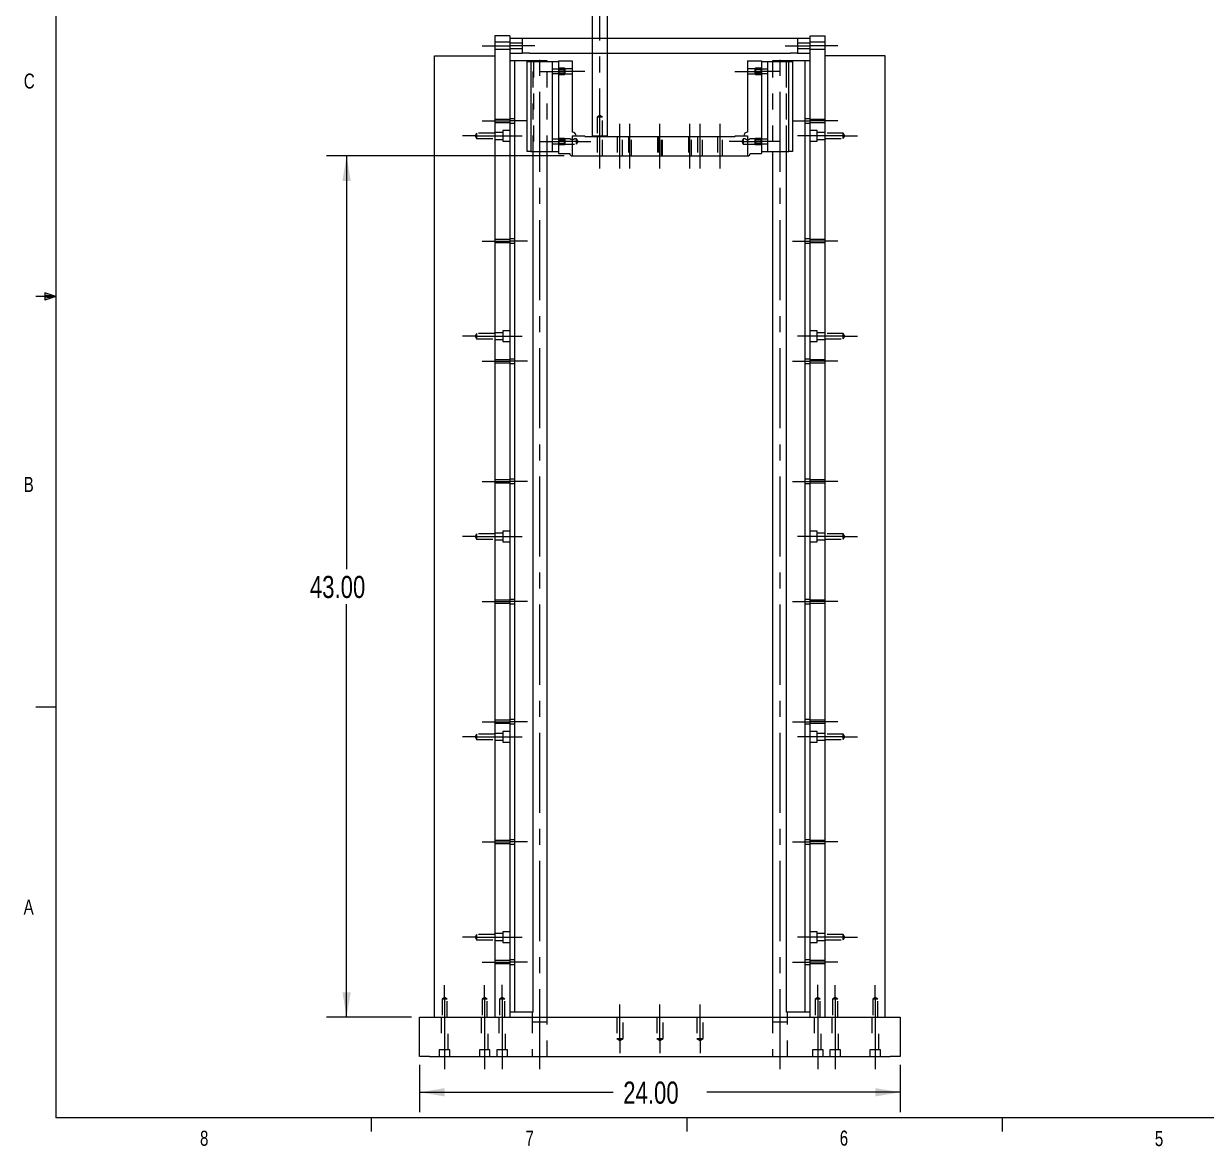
# Model space of a CAD drawing. Header units: inches. Extents: x 0.4 to 16.6, y 0.2 to 10.8.
# Drawn here: x 0.43 to 7.81, y 0.21 to 7.22 of the extents above; entities that cross this region are included whole.
import ezdxf

# ---------------------------------------------------------------- set-up
doc = ezdxf.new("R2010")
doc.units = ezdxf.units.IN
doc.header["$MEASUREMENT"] = 0
doc.linetypes.add('CENTERX2', pattern=[0.8, 0.5, -0.1, 0.1, -0.1])
doc.linetypes.add('HIDDEN', pattern=[0.075, 0.05, -0.025])
doc.styles.add('SLDTEXTSTYLE0', font='TXT', dxfattribs={"width": 0.75})
doc.dimstyles.new('SLDDIMSTYLE0', dxfattribs={"dimtxt": 0.137795, "dimasz": 0.156, "dimexe": 0, "dimexo": 0.0625, "dimgap": 0.034449, "dimtad": 0, "dimtih": 1, "dimtoh": 1, "dimlfac": 8, "dimzin": 4, "dimdsep": 46, "dimtxsty": 'SLDTEXTSTYLE0', "dimsah": 1, "dimcen": 0.09, "dimadec": 0, "dimazin": 0, "dimtfac": 1, "dimtdec": 3, "dimtofl": 0, "dimtmove": 0, "dimatfit": 3, "dimfxl": 0, "dimtolj": 1, "dimtzin": 12, "dimarcsym": 0})

# ---------------------------------------------------------------- blocks, each defined once
blk = doc.blocks.new('*D2')
at = {"color": 7, "linetype": 'Continuous', "lineweight": 0}
for p, q in [((2.8967, 0.7241), (2.8967, 0.4268)), ((5.8967, 0.7241), (5.8967, 0.4268)), ((2.8967, 0.5518), (4.1051, 0.5518)), ((5.8967, 0.5518), (4.6883, 0.5518))]:
    blk.add_line(p, q, dxfattribs=at)
for points in [[(2.8967, 0.5518), (3.0527, 0.5258), (3.0527, 0.5778)], [(5.8967, 0.5518), (5.7407, 0.5778), (5.7407, 0.5258)]]:
    blk.add_solid(points, dxfattribs=at)
at = {"color": 7, "linetype": 'Continuous', "lineweight": 0, "insert": (4.1676, 0.6185), "char_height": 0.1378, "attachment_point": 1, "style": 'SLDTEXTSTYLE0'}
blk.add_mtext('24.00', dxfattribs=at)
blk = doc.blocks.new('*D3')
at = {"color": 7, "linetype": 'Continuous', "lineweight": 0}
for p, q in [((3.7998, 6.3952), (2.3163, 6.3952)), ((2.4413, 6.3952), (2.4413, 3.817)), ((2.4413, 1.0202), (2.4413, 3.5983)), ((2.8467, 1.0202), (2.3163, 1.0202))]:
    blk.add_line(p, q, dxfattribs=at)
for points in [[(2.4413, 6.3952), (2.4153, 6.2392), (2.4673, 6.2392)], [(2.4413, 1.0202), (2.4673, 1.1762), (2.4153, 1.1762)]]:
    blk.add_solid(points, dxfattribs=at)
at = {"color": 7, "linetype": 'Continuous', "lineweight": 0, "insert": (2.2122, 3.7743), "char_height": 0.1378, "attachment_point": 1, "style": 'SLDTEXTSTYLE0'}
blk.add_mtext('43.00', dxfattribs=at)

msp = doc.modelspace()

# ---------------------------------------------------------------- linework, layer by layer
at = {"color": 7, "linetype": 'Continuous', "lineweight": 0}
for p, q in [((0.6263, 10.6421), (0.6263, 0.3921)), ((0.5591, 5.5411), (0.5591, 5.4945)), ((0.6263, 5.5171), (0.5591, 5.5411)), ((0.6263, 5.5171), (0.5013, 5.5171)), ((0.6263, 5.5171), (0.5591, 5.5261)), ((0.6263, 5.5171), (0.5591, 5.5068)), ((0.6263, 5.5171), (0.5591, 5.4945)), ((0.6263, 2.9546), (0.5013, 2.9546)), ((16.3763, 0.3921), (0.6263, 0.3921)), ((2.5948, 0.3921), (2.5948, 0.3073)), ((4.5635, 0.3921), (4.5635, 0.3073)), ((6.5323, 0.3921), (6.5323, 0.3073))]:
    msp.add_line(p, q, dxfattribs=at)
at = {"color": 7, "linetype": 'CENTERX2', "lineweight": 0}
for p, q in [((4.0217, 6.3164), (4.0217, 8.0325)), ((3.2867, 7.0827), (3.4592, 7.0827)), ((3.616, 7.0827), (3.4592, 7.0827)), ((3.6467, 0.6953), (3.6467, 7.0677)), ((5.1467, 0.6953), (5.1467, 7.0677)), ((5.1773, 7.0827), (5.3342, 7.0827)), ((5.5067, 7.0827), (5.3342, 7.0827)), ((3.6461, 6.9225), (3.7639, 6.9225)), ((3.9285, 6.9225), (3.7639, 6.9225)), ((4.8648, 6.9225), (5.0295, 6.9225)), ((5.1473, 6.9225), (5.0295, 6.9225)), ((3.2867, 6.6139), (3.4592, 6.6139)), ((3.5692, 6.6139), (3.4592, 6.6139)), ((4.1467, 6.3164), (4.1467, 6.595)), ((4.2092, 6.3164), (4.2092, 6.595)), ((4.3967, 6.3164), (4.3967, 6.595)), ((4.5842, 6.3164), (4.5842, 6.595)), ((4.6467, 6.3164), (4.6467, 6.595)), ((4.7717, 6.3164), (4.7717, 6.595)), ((5.2242, 6.6139), (5.3342, 6.6139)), ((5.5067, 6.6139), (5.3342, 6.6139)), ((3.2529, 6.5202), (3.1645, 6.5202)), ((3.2529, 6.5202), (3.3654, 6.5202)), ((3.3654, 6.5202), (3.4164, 6.5202)), ((3.4164, 6.5202), (3.5379, 6.5202)), ((5.377, 6.5202), (5.2554, 6.5202)), ((5.4279, 6.5202), (5.377, 6.5202)), ((5.5404, 6.5202), (5.4279, 6.5202)), ((5.5404, 6.5202), (5.6288, 6.5202)), ((3.6461, 6.485), (3.7639, 6.485)), ((3.8767, 6.485), (3.7639, 6.485)), ((3.8767, 6.485), (3.9651, 6.485)), ((4.9167, 6.485), (4.8283, 6.485)), ((4.9167, 6.485), (5.0295, 6.485)), ((5.1473, 6.485), (5.0295, 6.485)), ((3.2867, 5.8639), (3.4592, 5.8639)), ((3.5692, 5.8639), (3.4592, 5.8639)), ((5.2242, 5.8639), (5.3342, 5.8639)), ((5.5067, 5.8639), (5.3342, 5.8639)), ((3.2529, 5.2702), (3.1645, 5.2702)), ((3.2529, 5.2702), (3.3654, 5.2702)), ((3.3654, 5.2702), (3.4164, 5.2702)), ((3.4164, 5.2702), (3.5379, 5.2702)), ((5.377, 5.2702), (5.2554, 5.2702)), ((5.4279, 5.2702), (5.377, 5.2702)), ((5.5404, 5.2702), (5.4279, 5.2702)), ((5.5404, 5.2702), (5.6288, 5.2702)), ((3.2867, 5.1139), (3.4592, 5.1139)), ((3.5692, 5.1139), (3.4592, 5.1139)), ((5.2242, 5.1139), (5.3342, 5.1139)), ((5.5067, 5.1139), (5.3342, 5.1139)), ((3.2867, 4.3639), (3.4592, 4.3639)), ((3.5692, 4.3639), (3.4592, 4.3639)), ((5.2242, 4.3639), (5.3342, 4.3639)), ((5.5067, 4.3639), (5.3342, 4.3639)), ((3.2529, 4.0202), (3.1645, 4.0202)), ((3.2529, 4.0202), (3.3654, 4.0202)), ((3.3654, 4.0202), (3.4164, 4.0202)), ((3.4164, 4.0202), (3.5379, 4.0202)), ((5.377, 4.0202), (5.2554, 4.0202)), ((5.4279, 4.0202), (5.377, 4.0202)), ((5.5404, 4.0202), (5.4279, 4.0202)), ((5.5404, 4.0202), (5.6288, 4.0202)), ((3.2867, 3.6139), (3.4592, 3.6139)), ((3.5692, 3.6139), (3.4592, 3.6139)), ((5.2242, 3.6139), (5.3342, 3.6139)), ((5.5067, 3.6139), (5.3342, 3.6139)), ((3.2867, 2.8639), (3.4592, 2.8639)), ((3.5692, 2.8639), (3.4592, 2.8639)), ((5.2242, 2.8639), (5.3342, 2.8639)), ((5.5067, 2.8639), (5.3342, 2.8639)), ((3.2529, 2.7702), (3.1645, 2.7702)), ((3.2529, 2.7702), (3.3654, 2.7702)), ((3.3654, 2.7702), (3.4164, 2.7702)), ((3.4164, 2.7702), (3.5379, 2.7702)), ((5.377, 2.7702), (5.2554, 2.7702)), ((5.4279, 2.7702), (5.377, 2.7702)), ((5.5404, 2.7702), (5.4279, 2.7702)), ((5.5404, 2.7702), (5.6288, 2.7702)), ((3.2867, 2.1139), (3.4592, 2.1139)), ((3.5692, 2.1139), (3.4592, 2.1139)), ((5.2242, 2.1139), (5.3342, 2.1139)), ((5.5067, 2.1139), (5.3342, 2.1139)), ((3.2529, 1.5202), (3.1645, 1.5202)), ((3.2529, 1.5202), (3.3654, 1.5202)), ((3.3654, 1.5202), (3.4164, 1.5202)), ((3.4164, 1.5202), (3.5379, 1.5202)), ((5.377, 1.5202), (5.2554, 1.5202)), ((5.4279, 1.5202), (5.377, 1.5202)), ((5.5404, 1.5202), (5.4279, 1.5202)), ((5.5404, 1.5202), (5.6288, 1.5202)), ((3.2867, 1.3639), (3.4592, 1.3639)), ((3.5692, 1.3639), (3.4592, 1.3639)), ((5.2242, 1.3639), (5.3342, 1.3639)), ((5.5067, 1.3639), (5.3342, 1.3639)), ((3.0529, 1.1327), (3.0529, 1.2211)), ((3.3029, 1.1327), (3.3029, 1.2211)), ((3.4123, 1.133), (3.4123, 1.2214)), ((5.3811, 1.133), (5.3811, 1.2214)), ((5.4904, 1.1327), (5.4904, 1.2211)), ((5.7404, 1.1327), (5.7404, 1.2211)), ((3.0529, 1.1327), (3.0529, 1.0202)), ((3.3029, 1.1327), (3.3029, 1.0202)), ((3.4123, 1.133), (3.4123, 1.0202)), ((5.3811, 1.133), (5.3811, 1.0202)), ((5.4904, 1.1327), (5.4904, 1.0202)), ((5.7404, 1.1327), (5.7404, 1.0202)), ((4.1467, 0.8874), (4.1467, 1.0989)), ((4.3967, 0.8874), (4.3967, 1.0989)), ((4.6467, 0.8874), (4.6467, 1.0989)), ((3.0529, 1.0202), (3.0529, 0.8169)), ((3.3029, 1.0202), (3.3029, 0.8169)), ((3.4123, 1.0202), (3.4123, 0.8169)), ((5.3811, 1.0202), (5.3811, 0.8169)), ((5.4904, 1.0202), (5.4904, 0.8169)), ((5.7404, 1.0202), (5.7404, 0.8169)), ((4.1467, 0.8874), (4.1467, 0.7969)), ((4.3967, 0.8874), (4.3967, 0.7969)), ((4.6467, 0.8874), (4.6467, 0.7969)), ((3.0529, 0.8169), (3.0529, 0.6953)), ((3.3029, 0.8169), (3.3029, 0.6953)), ((3.4123, 0.8169), (3.4123, 0.6953)), ((5.3811, 0.8169), (5.3811, 0.6953)), ((5.4904, 0.8169), (5.4904, 0.6953)), ((5.7404, 0.8169), (5.7404, 0.6953))]:
    msp.add_line(p, q, dxfattribs=at)
at = {"color": 7, "linetype": 'Continuous', "lineweight": 15}
for p, q in [((3.9748, 7.8288), (3.9748, 6.5202)), ((4.0686, 6.5202), (4.0686, 7.8288)), ((3.4592, 7.1452), (3.3654, 7.1452)), ((3.3654, 7.1452), (3.3654, 1.0202)), ((3.4592, 7.1452), (3.4592, 1.0202)), ((3.4592, 7.1296), (3.5373, 7.1296)), ((3.5373, 7.1296), (3.5373, 7.0358)), ((3.5373, 7.1296), (3.5842, 7.1296)), ((3.5842, 7.1296), (3.9748, 7.1296)), ((4.0686, 7.1296), (5.2092, 7.1296)), ((5.2092, 7.1296), (5.2561, 7.1296)), ((5.2561, 7.1296), (5.2561, 7.0358)), ((5.2561, 7.1296), (5.3342, 7.1296)), ((5.3342, 7.1452), (5.4279, 7.1452)), ((5.3342, 1.0202), (5.3342, 7.1452)), ((5.4279, 1.0202), (5.4279, 7.1452)), ((2.9904, 1.0202), (2.9904, 7.0202)), ((2.9904, 7.0202), (3.3654, 7.0202)), ((3.4592, 7.0358), (3.5373, 7.0358)), ((3.5842, 7.0358), (3.5373, 7.0358)), ((3.5842, 7.0358), (3.9748, 7.0358)), ((4.0686, 7.0358), (5.2092, 7.0358)), ((5.2561, 7.0358), (5.2092, 7.0358)), ((5.2561, 7.0358), (5.3342, 7.0358)), ((5.8029, 7.0202), (5.4279, 7.0202)), ((5.8029, 1.0202), (5.8029, 7.0202)), ((3.4904, 6.9889), (3.4592, 6.9889)), ((3.4904, 1.0514), (3.4904, 6.9889)), ((3.6061, 6.9889), (3.4904, 6.9889)), ((3.5686, 6.4225), (3.5686, 6.985)), ((3.5686, 6.985), (3.592, 6.985)), ((3.592, 6.985), (3.592, 6.4225)), ((3.592, 6.985), (3.7248, 6.985)), ((3.6061, 6.985), (3.6061, 6.9889)), ((3.6936, 6.9889), (3.6061, 6.9889)), ((3.6936, 6.985), (3.6936, 6.9889)), ((3.7248, 6.985), (3.7248, 6.4225)), ((3.7248, 6.985), (3.7639, 6.985)), ((3.7639, 6.9889), (3.7639, 6.4108)), ((3.7639, 6.9889), (3.8498, 6.9889)), ((3.8498, 6.9889), (3.8498, 6.5436)), ((4.9436, 6.9889), (5.0295, 6.9889)), ((4.9436, 6.9889), (4.9436, 6.5436)), ((5.0295, 6.9889), (5.0295, 6.4108)), ((5.0295, 6.985), (5.0686, 6.985)), ((5.0686, 6.985), (5.0686, 6.4225)), ((5.0686, 6.985), (5.2014, 6.985)), ((5.0998, 6.9889), (5.0998, 6.985)), ((5.1873, 6.9889), (5.0998, 6.9889)), ((5.1873, 6.985), (5.1873, 6.9889)), ((5.3029, 6.9889), (5.1873, 6.9889)), ((5.2014, 6.4225), (5.2014, 6.985)), ((5.2014, 6.985), (5.2248, 6.985)), ((5.2248, 6.985), (5.2248, 6.4225)), ((5.3029, 1.0514), (5.3029, 6.9889)), ((5.3342, 6.9889), (5.3029, 6.9889)), ((3.8498, 6.5202), (3.9279, 6.5202)), ((3.8498, 6.5202), (3.8498, 6.3952)), ((3.9279, 6.5163), (3.9279, 6.5202)), ((3.9279, 6.5163), (4.8654, 6.5163)), ((3.9748, 6.5202), (3.9787, 6.5163)), ((3.9748, 6.5202), (4.0686, 6.5202)), ((4.0647, 6.5163), (4.0686, 6.5202)), ((4.8654, 6.5163), (4.8654, 6.5202)), ((4.8654, 6.5202), (4.9436, 6.5202)), ((4.9436, 6.5202), (4.9436, 6.3952)), ((3.592, 6.4225), (3.5686, 6.4225)), ((3.592, 6.4225), (3.7248, 6.4225)), ((3.6061, 1.0514), (3.6061, 6.4225)), ((3.6936, 1.0202), (3.6936, 6.4225)), ((3.7248, 6.4225), (3.7639, 6.4225)), ((5.0295, 6.4225), (5.0686, 6.4225)), ((5.0686, 6.4225), (5.2014, 6.4225)), ((5.0998, 6.4225), (5.0998, 1.0202)), ((5.1873, 1.0514), (5.1873, 6.4225)), ((5.2248, 6.4225), (5.2014, 6.4225)), ((3.7639, 6.4108), (3.8342, 6.4108)), ((3.8498, 6.3952), (4.9436, 6.3952)), ((4.9592, 6.4108), (5.0295, 6.4108)), ((3.4904, 1.0514), (3.4592, 1.0514)), ((3.6061, 1.0514), (3.4904, 1.0514)), ((3.5998, 1.0514), (3.5998, 1.0202)), ((5.3029, 1.0514), (5.1873, 1.0514)), ((5.1936, 1.0202), (5.1936, 1.0514)), ((5.3342, 1.0514), (5.3029, 1.0514)), ((2.8967, 0.7741), (2.8967, 1.0202)), ((2.8967, 1.0202), (2.9592, 1.0202)), ((2.9592, 1.0202), (5.8342, 1.0202)), ((5.8342, 1.0202), (5.8967, 1.0202)), ((5.8967, 1.0202), (5.8967, 0.7741)), ((2.9592, 0.7741), (2.8967, 0.7741)), ((2.9592, 0.7741), (5.8342, 0.7741)), ((5.8967, 0.7741), (5.8342, 0.7741))]:
    msp.add_line(p, q, dxfattribs=at)
at = {"color": 9, "linetype": 'HIDDEN', "lineweight": 0}
for p, q in [((3.4592, 7.1042), (3.3654, 7.1042)), ((3.5373, 7.0987), (3.4592, 7.0987)), ((3.9748, 7.1296), (4.0686, 7.1296)), ((5.3342, 7.0987), (5.2561, 7.0987)), ((5.4279, 7.1042), (5.3342, 7.1042)), ((3.3654, 7.0612), (3.4592, 7.0612)), ((3.4592, 7.0666), (3.5373, 7.0666)), ((3.9748, 7.0358), (4.0686, 7.0358)), ((5.2561, 7.0666), (5.3342, 7.0666)), ((5.3342, 7.0612), (5.4279, 7.0612)), ((3.6061, 6.4225), (3.6061, 6.985)), ((3.6086, 6.985), (3.6086, 6.4225)), ((3.6936, 6.4225), (3.6936, 6.985)), ((3.6936, 6.4225), (3.6936, 6.985)), ((3.7658, 6.9421), (3.7639, 6.9401)), ((3.8498, 6.9386), (3.7639, 6.9386)), ((3.7658, 6.9421), (3.7658, 6.9225)), ((3.801, 6.9421), (3.7658, 6.9421)), ((3.801, 6.9225), (3.801, 6.9421)), ((3.8029, 6.9401), (3.801, 6.9421)), ((3.8029, 6.9401), (3.8029, 6.9225)), ((5.0295, 6.9386), (4.9436, 6.9386)), ((4.9924, 6.9421), (4.9904, 6.9401)), ((4.9904, 6.9049), (4.9904, 6.9401)), ((4.9924, 6.9421), (4.9924, 6.903)), ((5.0275, 6.9421), (4.9924, 6.9421)), ((5.0275, 6.903), (5.0275, 6.9421)), ((5.0295, 6.9401), (5.0275, 6.9421)), ((5.0998, 6.985), (5.0998, 6.4225)), ((5.0998, 6.985), (5.0998, 6.4225)), ((5.1848, 6.985), (5.1848, 6.4225)), ((5.1873, 6.4225), (5.1873, 6.985)), ((3.7639, 6.9363), (3.7248, 6.9363)), ((3.7248, 6.9087), (3.7639, 6.9087)), ((3.8029, 6.9319), (3.7639, 6.9319)), ((3.7639, 6.9132), (3.8029, 6.9132)), ((3.7639, 6.9065), (3.8498, 6.9065)), ((3.7639, 6.9049), (3.7658, 6.903)), ((3.7658, 6.9225), (3.7658, 6.903)), ((3.7658, 6.903), (3.801, 6.903)), ((3.801, 6.903), (3.801, 6.9225)), ((3.801, 6.903), (3.8029, 6.9049)), ((3.8029, 6.9225), (3.8029, 6.9049)), ((4.9436, 6.9065), (5.0295, 6.9065)), ((5.0295, 6.9319), (4.9904, 6.9319)), ((4.9904, 6.9132), (5.0295, 6.9132)), ((4.9904, 6.9049), (4.9924, 6.903)), ((4.9924, 6.903), (5.0275, 6.903)), ((5.0275, 6.903), (5.0295, 6.9049)), ((5.0686, 6.9363), (5.0295, 6.9363)), ((5.0295, 6.9087), (5.0686, 6.9087)), ((4.0217, 6.647), (4.0056, 6.6374)), ((4.0377, 6.6374), (4.0217, 6.647)), ((3.4592, 6.6233), (3.3654, 6.6233)), ((3.3654, 6.6046), (3.4592, 6.6046)), ((3.4904, 6.6277), (3.4592, 6.6277)), ((3.4592, 6.6001), (3.4904, 6.6001)), ((4.0377, 6.6374), (4.0056, 6.6374)), ((4.0056, 6.6374), (4.0056, 6.5163)), ((4.0377, 6.5163), (4.0377, 6.6374)), ((5.3342, 6.6277), (5.3029, 6.6277)), ((5.3029, 6.6001), (5.3342, 6.6001)), ((5.4279, 6.6233), (5.3342, 6.6233)), ((5.3342, 6.6046), (5.4279, 6.6046)), ((3.2529, 6.5362), (3.2433, 6.5202)), ((3.2433, 6.5202), (3.2529, 6.5041)), ((3.2529, 6.5362), (3.2529, 6.5041)), ((3.3654, 6.5362), (3.2529, 6.5362)), ((3.2529, 6.5041), (3.3654, 6.5041)), ((3.4164, 6.5417), (3.3654, 6.5417)), ((3.3654, 6.4987), (3.4164, 6.4987)), ((3.4164, 6.5534), (3.4164, 6.487)), ((3.4592, 6.5534), (3.4164, 6.5534)), ((3.7639, 6.4988), (3.7248, 6.4988)), ((3.7658, 6.5046), (3.7639, 6.5026)), ((3.8362, 6.5011), (3.7639, 6.5011)), ((3.7658, 6.5046), (3.7658, 6.485)), ((3.801, 6.5046), (3.7658, 6.5046)), ((3.801, 6.485), (3.801, 6.5046)), ((3.8029, 6.5026), (3.801, 6.5046)), ((3.8029, 6.5026), (3.8029, 6.485)), ((3.8767, 6.5011), (3.8634, 6.5011)), ((3.8767, 6.485), (3.8767, 6.5011)), ((3.8863, 6.485), (3.8767, 6.5011)), ((4.0056, 6.5163), (4.0056, 6.3952)), ((4.0377, 6.3952), (4.0377, 6.5163)), ((4.1306, 6.5163), (4.1306, 6.3952)), ((4.1627, 6.3952), (4.1627, 6.5163)), ((4.1998, 6.5163), (4.1998, 6.3952)), ((4.2185, 6.3952), (4.2185, 6.5163)), ((4.3806, 6.5163), (4.3806, 6.3952)), ((4.3873, 6.5163), (4.3873, 6.3952)), ((4.406, 6.3952), (4.406, 6.5163)), ((4.4127, 6.3952), (4.4127, 6.5163)), ((4.5748, 6.5163), (4.5748, 6.3952)), ((4.5935, 6.3952), (4.5935, 6.5163)), ((4.6306, 6.5163), (4.6306, 6.3952)), ((4.6627, 6.3952), (4.6627, 6.5163)), ((4.7556, 6.5163), (4.7556, 6.3952)), ((4.7877, 6.3952), (4.7877, 6.5163)), ((4.9167, 6.5011), (4.907, 6.485)), ((4.9167, 6.5011), (4.9167, 6.469)), ((4.93, 6.5011), (4.9167, 6.5011)), ((5.0295, 6.5011), (4.9571, 6.5011)), ((4.9924, 6.5046), (4.9904, 6.5026)), ((4.9904, 6.4674), (4.9904, 6.5026)), ((4.9924, 6.5046), (4.9924, 6.4655)), ((5.0275, 6.5046), (4.9924, 6.5046)), ((5.0275, 6.4655), (5.0275, 6.5046)), ((5.0295, 6.5026), (5.0275, 6.5046)), ((5.0686, 6.4988), (5.0295, 6.4988)), ((5.377, 6.5534), (5.3342, 6.5534)), ((5.377, 6.5202), (5.377, 6.5534)), ((5.4279, 6.5417), (5.377, 6.5417)), ((5.377, 6.487), (5.377, 6.5202)), ((5.377, 6.4987), (5.4279, 6.4987)), ((5.5404, 6.5362), (5.4279, 6.5362)), ((5.4279, 6.5041), (5.5404, 6.5041)), ((5.5404, 6.5202), (5.5404, 6.5362)), ((5.5501, 6.5202), (5.5404, 6.5362)), ((5.5404, 6.5041), (5.5404, 6.5202)), ((5.5404, 6.5041), (5.5501, 6.5202)), ((3.4164, 6.487), (3.4592, 6.487)), ((3.7248, 6.4712), (3.7639, 6.4712)), ((3.8029, 6.4944), (3.7639, 6.4944)), ((3.7639, 6.4757), (3.8029, 6.4757)), ((3.7639, 6.469), (3.8767, 6.469)), ((3.7639, 6.4674), (3.7658, 6.4655)), ((3.7658, 6.485), (3.7658, 6.4655)), ((3.7658, 6.4655), (3.801, 6.4655)), ((3.801, 6.4655), (3.801, 6.485)), ((3.801, 6.4655), (3.8029, 6.4674)), ((3.8029, 6.485), (3.8029, 6.4674)), ((3.8767, 6.469), (3.8767, 6.485)), ((3.8767, 6.469), (3.8863, 6.485)), ((4.907, 6.485), (4.9167, 6.469)), ((4.9167, 6.469), (5.0295, 6.469)), ((5.0295, 6.4944), (4.9904, 6.4944)), ((4.9904, 6.4757), (5.0295, 6.4757)), ((4.9904, 6.4674), (4.9924, 6.4655)), ((4.9924, 6.4655), (5.0275, 6.4655)), ((5.0275, 6.4655), (5.0295, 6.4674)), ((5.0295, 6.4712), (5.0686, 6.4712)), ((5.3342, 6.487), (5.377, 6.487)), ((3.4592, 5.8733), (3.3654, 5.8733)), ((3.3654, 5.8546), (3.4592, 5.8546)), ((3.4904, 5.8777), (3.4592, 5.8777)), ((3.4592, 5.8501), (3.4904, 5.8501)), ((5.3342, 5.8777), (5.3029, 5.8777)), ((5.3029, 5.8501), (5.3342, 5.8501)), ((5.4279, 5.8733), (5.3342, 5.8733)), ((5.3342, 5.8546), (5.4279, 5.8546)), ((3.2529, 5.2862), (3.2433, 5.2702)), ((3.2433, 5.2702), (3.2529, 5.2541)), ((3.2529, 5.2862), (3.2529, 5.2541)), ((3.3654, 5.2862), (3.2529, 5.2862)), ((3.2529, 5.2541), (3.3654, 5.2541)), ((3.4164, 5.2917), (3.3654, 5.2917)), ((3.3654, 5.2487), (3.4164, 5.2487)), ((3.4164, 5.3034), (3.4164, 5.237)), ((3.4592, 5.3034), (3.4164, 5.3034)), ((5.377, 5.3034), (5.3342, 5.3034)), ((5.377, 5.2702), (5.377, 5.3034)), ((5.4279, 5.2917), (5.377, 5.2917)), ((5.377, 5.237), (5.377, 5.2702)), ((5.377, 5.2487), (5.4279, 5.2487)), ((5.5404, 5.2862), (5.4279, 5.2862)), ((5.4279, 5.2541), (5.5404, 5.2541)), ((5.5404, 5.2702), (5.5404, 5.2862)), ((5.5501, 5.2702), (5.5404, 5.2862)), ((5.5404, 5.2541), (5.5404, 5.2702)), ((5.5404, 5.2541), (5.5501, 5.2702)), ((3.4164, 5.237), (3.4592, 5.237)), ((5.3342, 5.237), (5.377, 5.237)), ((3.4592, 5.1233), (3.3654, 5.1233)), ((3.3654, 5.1046), (3.4592, 5.1046)), ((3.4904, 5.1277), (3.4592, 5.1277)), ((3.4592, 5.1001), (3.4904, 5.1001)), ((5.3342, 5.1277), (5.3029, 5.1277)), ((5.3029, 5.1001), (5.3342, 5.1001)), ((5.4279, 5.1233), (5.3342, 5.1233)), ((5.3342, 5.1046), (5.4279, 5.1046)), ((3.4592, 4.3733), (3.3654, 4.3733)), ((3.3654, 4.3546), (3.4592, 4.3546)), ((3.4904, 4.3777), (3.4592, 4.3777)), ((5.3342, 4.3777), (5.3029, 4.3777)), ((5.4279, 4.3733), (5.3342, 4.3733)), ((5.3342, 4.3546), (5.4279, 4.3546)), ((3.4592, 4.3501), (3.4904, 4.3501)), ((5.3029, 4.3501), (5.3342, 4.3501)), ((3.2529, 4.0362), (3.2433, 4.0202)), ((3.2433, 4.0202), (3.2529, 4.0041)), ((3.2529, 4.0362), (3.2529, 4.0041)), ((3.3654, 4.0362), (3.2529, 4.0362)), ((3.2529, 4.0041), (3.3654, 4.0041)), ((3.4164, 4.0417), (3.3654, 4.0417)), ((3.3654, 3.9987), (3.4164, 3.9987)), ((3.4164, 4.0534), (3.4164, 3.987)), ((3.4592, 4.0534), (3.4164, 4.0534)), ((3.4164, 3.987), (3.4592, 3.987)), ((5.377, 4.0534), (5.3342, 4.0534)), ((5.3342, 3.987), (5.377, 3.987)), ((5.377, 4.0202), (5.377, 4.0534)), ((5.4279, 4.0417), (5.377, 4.0417)), ((5.377, 3.987), (5.377, 4.0202)), ((5.377, 3.9987), (5.4279, 3.9987)), ((5.5404, 4.0362), (5.4279, 4.0362)), ((5.4279, 4.0041), (5.5404, 4.0041)), ((5.5404, 4.0202), (5.5404, 4.0362)), ((5.5501, 4.0202), (5.5404, 4.0362)), ((5.5404, 4.0041), (5.5404, 4.0202)), ((5.5404, 4.0041), (5.5501, 4.0202)), ((3.4592, 3.6233), (3.3654, 3.6233)), ((3.4904, 3.6277), (3.4592, 3.6277)), ((5.3342, 3.6277), (5.3029, 3.6277)), ((5.4279, 3.6233), (5.3342, 3.6233)), ((3.3654, 3.6046), (3.4592, 3.6046)), ((3.4592, 3.6001), (3.4904, 3.6001)), ((5.3029, 3.6001), (5.3342, 3.6001)), ((5.3342, 3.6046), (5.4279, 3.6046)), ((3.4592, 2.8733), (3.3654, 2.8733)), ((3.3654, 2.8546), (3.4592, 2.8546)), ((3.4904, 2.8777), (3.4592, 2.8777)), ((3.4592, 2.8501), (3.4904, 2.8501)), ((5.3342, 2.8777), (5.3029, 2.8777)), ((5.3029, 2.8501), (5.3342, 2.8501)), ((5.4279, 2.8733), (5.3342, 2.8733)), ((5.3342, 2.8546), (5.4279, 2.8546)), ((3.2529, 2.7862), (3.2433, 2.7702)), ((3.2433, 2.7702), (3.2529, 2.7541)), ((3.2529, 2.7862), (3.2529, 2.7541)), ((3.3654, 2.7862), (3.2529, 2.7862)), ((3.2529, 2.7541), (3.3654, 2.7541)), ((3.4164, 2.7917), (3.3654, 2.7917)), ((3.3654, 2.7487), (3.4164, 2.7487)), ((3.4164, 2.8034), (3.4164, 2.737)), ((3.4592, 2.8034), (3.4164, 2.8034)), ((3.4164, 2.737), (3.4592, 2.737)), ((5.377, 2.8034), (5.3342, 2.8034)), ((5.3342, 2.737), (5.377, 2.737)), ((5.377, 2.7702), (5.377, 2.8034)), ((5.4279, 2.7917), (5.377, 2.7917)), ((5.377, 2.737), (5.377, 2.7702)), ((5.377, 2.7487), (5.4279, 2.7487)), ((5.5404, 2.7862), (5.4279, 2.7862)), ((5.4279, 2.7541), (5.5404, 2.7541)), ((5.5404, 2.7702), (5.5404, 2.7862)), ((5.5501, 2.7702), (5.5404, 2.7862)), ((5.5404, 2.7541), (5.5404, 2.7702)), ((5.5404, 2.7541), (5.5501, 2.7702)), ((3.4592, 2.1233), (3.3654, 2.1233)), ((3.3654, 2.1046), (3.4592, 2.1046)), ((3.4904, 2.1277), (3.4592, 2.1277)), ((3.4592, 2.1001), (3.4904, 2.1001)), ((5.3342, 2.1277), (5.3029, 2.1277)), ((5.3029, 2.1001), (5.3342, 2.1001)), ((5.4279, 2.1233), (5.3342, 2.1233)), ((5.3342, 2.1046), (5.4279, 2.1046)), ((3.4164, 1.5534), (3.4164, 1.487)), ((3.4592, 1.5534), (3.4164, 1.5534)), ((5.377, 1.5534), (5.3342, 1.5534)), ((5.377, 1.5202), (5.377, 1.5534)), ((3.2529, 1.5362), (3.2433, 1.5202)), ((3.2433, 1.5202), (3.2529, 1.5041)), ((3.2529, 1.5362), (3.2529, 1.5041)), ((3.3654, 1.5362), (3.2529, 1.5362)), ((3.2529, 1.5041), (3.3654, 1.5041)), ((3.4164, 1.5417), (3.3654, 1.5417)), ((3.3654, 1.4987), (3.4164, 1.4987)), ((3.4164, 1.487), (3.4592, 1.487)), ((5.3342, 1.487), (5.377, 1.487)), ((5.4279, 1.5417), (5.377, 1.5417)), ((5.377, 1.487), (5.377, 1.5202)), ((5.377, 1.4987), (5.4279, 1.4987)), ((5.5404, 1.5362), (5.4279, 1.5362)), ((5.4279, 1.5041), (5.5404, 1.5041)), ((5.5404, 1.5202), (5.5404, 1.5362)), ((5.5501, 1.5202), (5.5404, 1.5362)), ((5.5404, 1.5041), (5.5404, 1.5202)), ((5.5404, 1.5041), (5.5501, 1.5202)), ((3.4592, 1.3733), (3.3654, 1.3733)), ((3.3654, 1.3546), (3.4592, 1.3546)), ((3.4904, 1.3777), (3.4592, 1.3777)), ((3.4592, 1.3501), (3.4904, 1.3501)), ((5.3342, 1.3777), (5.3029, 1.3777)), ((5.3029, 1.3501), (5.3342, 1.3501)), ((5.4279, 1.3733), (5.3342, 1.3733)), ((5.3342, 1.3546), (5.4279, 1.3546)), ((3.0529, 1.1423), (3.0369, 1.1327)), ((3.069, 1.1327), (3.0369, 1.1327)), ((3.0369, 1.1327), (3.0369, 1.0202)), ((3.069, 1.1327), (3.0529, 1.1423)), ((3.069, 1.0202), (3.069, 1.1327)), ((3.3029, 1.1423), (3.2869, 1.1327)), ((3.319, 1.1327), (3.2869, 1.1327)), ((3.2869, 1.1327), (3.2869, 1.0202)), ((3.319, 1.1327), (3.3029, 1.1423)), ((3.319, 1.0202), (3.319, 1.1327)), ((3.4123, 1.1426), (3.3962, 1.133)), ((3.4284, 1.133), (3.3962, 1.133)), ((3.3962, 1.133), (3.3962, 1.0202)), ((3.4284, 1.133), (3.4123, 1.1426)), ((3.4284, 1.0202), (3.4284, 1.133)), ((5.3811, 1.1426), (5.365, 1.133)), ((5.3971, 1.133), (5.365, 1.133)), ((5.365, 1.133), (5.365, 1.0202)), ((5.3971, 1.133), (5.3811, 1.1426)), ((5.3971, 1.0202), (5.3971, 1.133)), ((5.4904, 1.1423), (5.4744, 1.1327)), ((5.5065, 1.1327), (5.4744, 1.1327)), ((5.4744, 1.1327), (5.4744, 1.0202)), ((5.5065, 1.1327), (5.4904, 1.1423)), ((5.5065, 1.0202), (5.5065, 1.1327)), ((5.7404, 1.1423), (5.7244, 1.1327)), ((5.7565, 1.1327), (5.7244, 1.1327)), ((5.7244, 1.1327), (5.7244, 1.0202)), ((5.7565, 1.1327), (5.7404, 1.1423)), ((5.7565, 1.0202), (5.7565, 1.1327)), ((3.0315, 1.0202), (3.0315, 0.8169)), ((3.0744, 0.8169), (3.0744, 1.0202)), ((3.2815, 1.0202), (3.2815, 0.8169)), ((3.3244, 0.8169), (3.3244, 1.0202)), ((3.3908, 1.0202), (3.3908, 0.8169)), ((3.4338, 0.8169), (3.4338, 1.0202)), ((3.5998, 1.0202), (3.5998, 0.9889)), ((3.5998, 1.0202), (3.5998, 0.7741)), ((3.6936, 0.9889), (3.5998, 0.9889)), ((3.6936, 0.9889), (3.6936, 1.0202)), ((3.6936, 0.7741), (3.6936, 1.0202)), ((4.1272, 1.0202), (4.1272, 0.8874)), ((4.1662, 0.8874), (4.1662, 1.0202)), ((4.3772, 1.0202), (4.3772, 0.8874)), ((4.4162, 0.8874), (4.4162, 1.0202)), ((4.6272, 1.0202), (4.6272, 0.8874)), ((4.6662, 0.8874), (4.6662, 1.0202)), ((5.0998, 1.0202), (5.0998, 0.9889)), ((5.0998, 1.0202), (5.0998, 0.7741)), ((5.1467, 0.9889), (5.0998, 0.9889)), ((5.1936, 0.9889), (5.1467, 0.9889)), ((5.1936, 0.9889), (5.1936, 1.0202)), ((5.1936, 0.7741), (5.1936, 1.0202)), ((5.3596, 1.0202), (5.3596, 0.8169)), ((5.4025, 0.8169), (5.4025, 1.0202)), ((5.469, 1.0202), (5.469, 0.8169)), ((5.5119, 0.8169), (5.5119, 1.0202)), ((5.719, 1.0202), (5.719, 0.8169)), ((5.7619, 0.8169), (5.7619, 1.0202)), ((4.1272, 0.8874), (4.1467, 0.8874)), ((4.1272, 0.8874), (4.1467, 0.8756)), ((4.1467, 0.8874), (4.1662, 0.8874)), ((4.1467, 0.8756), (4.1662, 0.8874)), ((4.3772, 0.8874), (4.3967, 0.8874)), ((4.3772, 0.8874), (4.3967, 0.8756)), ((4.3967, 0.8874), (4.4162, 0.8874)), ((4.3967, 0.8756), (4.4162, 0.8874)), ((4.6272, 0.8874), (4.6467, 0.8874)), ((4.6272, 0.8874), (4.6467, 0.8756)), ((4.6467, 0.8874), (4.6662, 0.8874)), ((4.6467, 0.8756), (4.6662, 0.8874)), ((3.0861, 0.8169), (3.0197, 0.8169)), ((3.0197, 0.8169), (3.0197, 0.7741)), ((3.0861, 0.7741), (3.0861, 0.8169)), ((3.3361, 0.8169), (3.2697, 0.8169)), ((3.2697, 0.8169), (3.2697, 0.7741)), ((3.3361, 0.7741), (3.3361, 0.8169)), ((3.4455, 0.8169), (3.3791, 0.8169)), ((3.3791, 0.8169), (3.3791, 0.7741)), ((3.4455, 0.7741), (3.4455, 0.8169)), ((5.4143, 0.8169), (5.3479, 0.8169)), ((5.3479, 0.8169), (5.3479, 0.7741)), ((5.4143, 0.7741), (5.4143, 0.8169)), ((5.5236, 0.8169), (5.4572, 0.8169)), ((5.4572, 0.8169), (5.4572, 0.7741)), ((5.5236, 0.7741), (5.5236, 0.8169)), ((5.7736, 0.8169), (5.7072, 0.8169)), ((5.7072, 0.8169), (5.7072, 0.7741)), ((5.7736, 0.7741), (5.7736, 0.8169))]:
    msp.add_line(p, q, dxfattribs=at)
at = {"color": 9, "linetype": 'HIDDEN', "lineweight": 0, "flags": 128}
msp.add_lwpolyline([(3.8634, 6.5011), (3.8633, 6.501), (3.8629, 6.5007), (3.8623, 6.5004), (3.8615, 6.4999), (3.8605, 6.4993), (3.8593, 6.4987), (3.8578, 6.4981), (3.8562, 6.4976), (3.8541, 6.4971), (3.852, 6.4968), (3.8495, 6.4967), (3.847, 6.4969), (3.8444, 6.4974), (3.8419, 6.4981), (3.8404, 6.4987), (3.839, 6.4994), (3.8378, 6.5), (3.837, 6.5006), (3.8365, 6.5009), (3.8362, 6.5011), (3.8362, 6.5011)], dxfattribs=at)
at = {"color": 7, "linetype": 'Continuous', "lineweight": 15}
for centre, radius, start, end in [((3.8498, 6.5202), 0.0234, 0, 90), ((4.9436, 6.5202), 0.0234, 90, 180), ((3.8498, 6.4108), 0.0156, 180, 270), ((4.9436, 6.4108), 0.0156, 270, 0)]:
    msp.add_arc(centre, radius, start, end, dxfattribs=at)
at = {"color": 9, "linetype": 'HIDDEN', "lineweight": 0}
msp.add_arc((4.9436, 6.5202), 0.0234, 234.55441, 305.3666, dxfattribs=at)

# ---------------------------------------------------------------- texts
at = {"color": 7, "linetype": 'Continuous', "lineweight": 0, "char_height": 0.0937, "attachment_point": 1, "style": 'SLDTEXTSTYLE0'}
for s, insert in [('C', (0.4273, 6.9092)), ('B', (0.4264, 4.3921)), ('A', (0.426, 1.7548)), ('8', (1.5268, 0.3119)), ('7', (3.5574, 0.3122)), ('6', (5.5188, 0.3126)), ('5', (7.4851, 0.3095))]:
    msp.add_mtext(s, dxfattribs=dict(at, insert=insert))

# ---------------------------------------------------------------- dimensions: what is measured, and where the dimension line sits
at = {"color": 7, "linetype": 'Continuous', "lineweight": 0}
for base, p1, p2, angle, picture, middle in [((2.4413, 6.3952), (2.8967, 1.0202), (3.8498, 6.3952), 90, '*D3', (2.4413, 3.7077)), ((5.8967, 0.5518), (2.8967, 0.7741), (5.8967, 0.7741), 0, '*D2', (4.3967, 0.5518))]:
    dim = msp.add_linear_dim(base=base, p1=p1, p2=p2, angle=angle, dimstyle='SLDDIMSTYLE0', override={"dimtxt": 0.137795, "dimasz": 0.156, "dimexe": 0.125, "dimexo": 0.05, "dimgap": 0.06, "dimtad": 0, "dimtih": 1, "dimtoh": 1, "dimlfac": 8, "dimzin": 4, "dimtzin": 12}, dxfattribs=at)
    dim.commit()
    dim.dimension.update_dxf_attribs({"geometry": picture, "text_midpoint": middle, "dimtype": 160})

doc.saveas('drawing.dxf')
